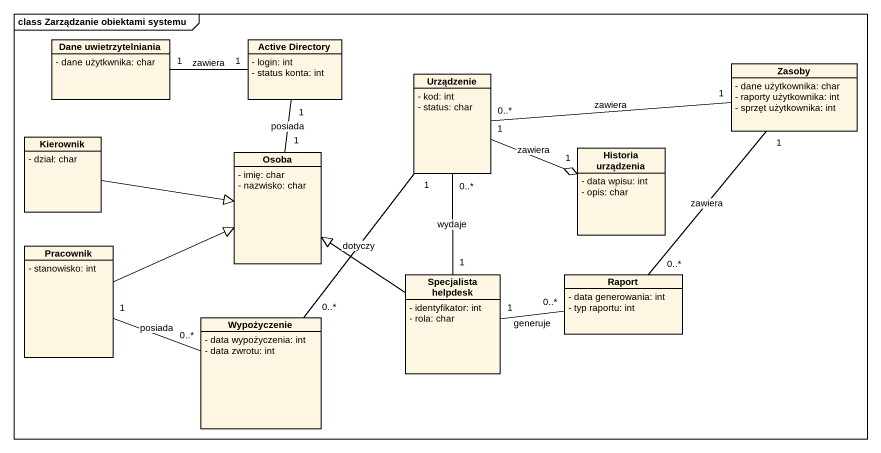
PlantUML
@startuml
mainframe class Zarządzanie obiektami systemu
hide circle
hide empty members
skinparam classAttributeIconSize 0
class "Dane uwietrzytelniania" as Dane_uwietrzytelniania {
  - dane użytkwnika: char
}
class "Active Directory" as Active_Directory {
  - login: int
  - status konta: int
}
class Urządzenie {
  - kod: int
  - status: char
}
class Zasoby {
  - dane użytkownika: char
  - raporty użytkownika: int
  - sprzęt użytkownika: int
}
class Kierownik {
  - dział: char
}
class "Historia urządzenia" as Historia_urządzenia {
  - data wpisu: int
  - opis: char
}
class Osoba {
  - imię: char
  - nazwisko: char
}
class Pracownik {
  - stanowisko: int
}
class "Specjalista helpdesk" as Specjalista_helpdesk {
  - identyfikator: int
  - rola: char
}
class Raport {
  - data generowania: int
  - typ raportu: int
}
class Wypożyczenie {
  - data wypożyczenia: int
  - data zwrotu: int
}
Active_Directory "1" -left- "1" Dane_uwietrzytelniania : zawiera
Urządzenie "1" -right-o "1" Historia_urządzenia : zawiera
Zasoby "1" -left- "0..*" Urządzenie : zawiera
Zasoby "1" -- "0..*" Raport : zawiera
Kierownik -right-|> Osoba
Osoba "1" -up- "1" Active_Directory : posiada
Pracownik -right-|> Osoba
Pracownik "1" -right- "0..*" Wypożyczenie : posiada
Specjalista_helpdesk "1" -up- "0..*" Urządzenie : wydaje
Specjalista_helpdesk -up-|> Osoba
Specjalista_helpdesk "1" -right- "0..*" Raport : generuje
Wypożyczenie "0..*" -up- "1" Urządzenie : dotyczy
@enduml
